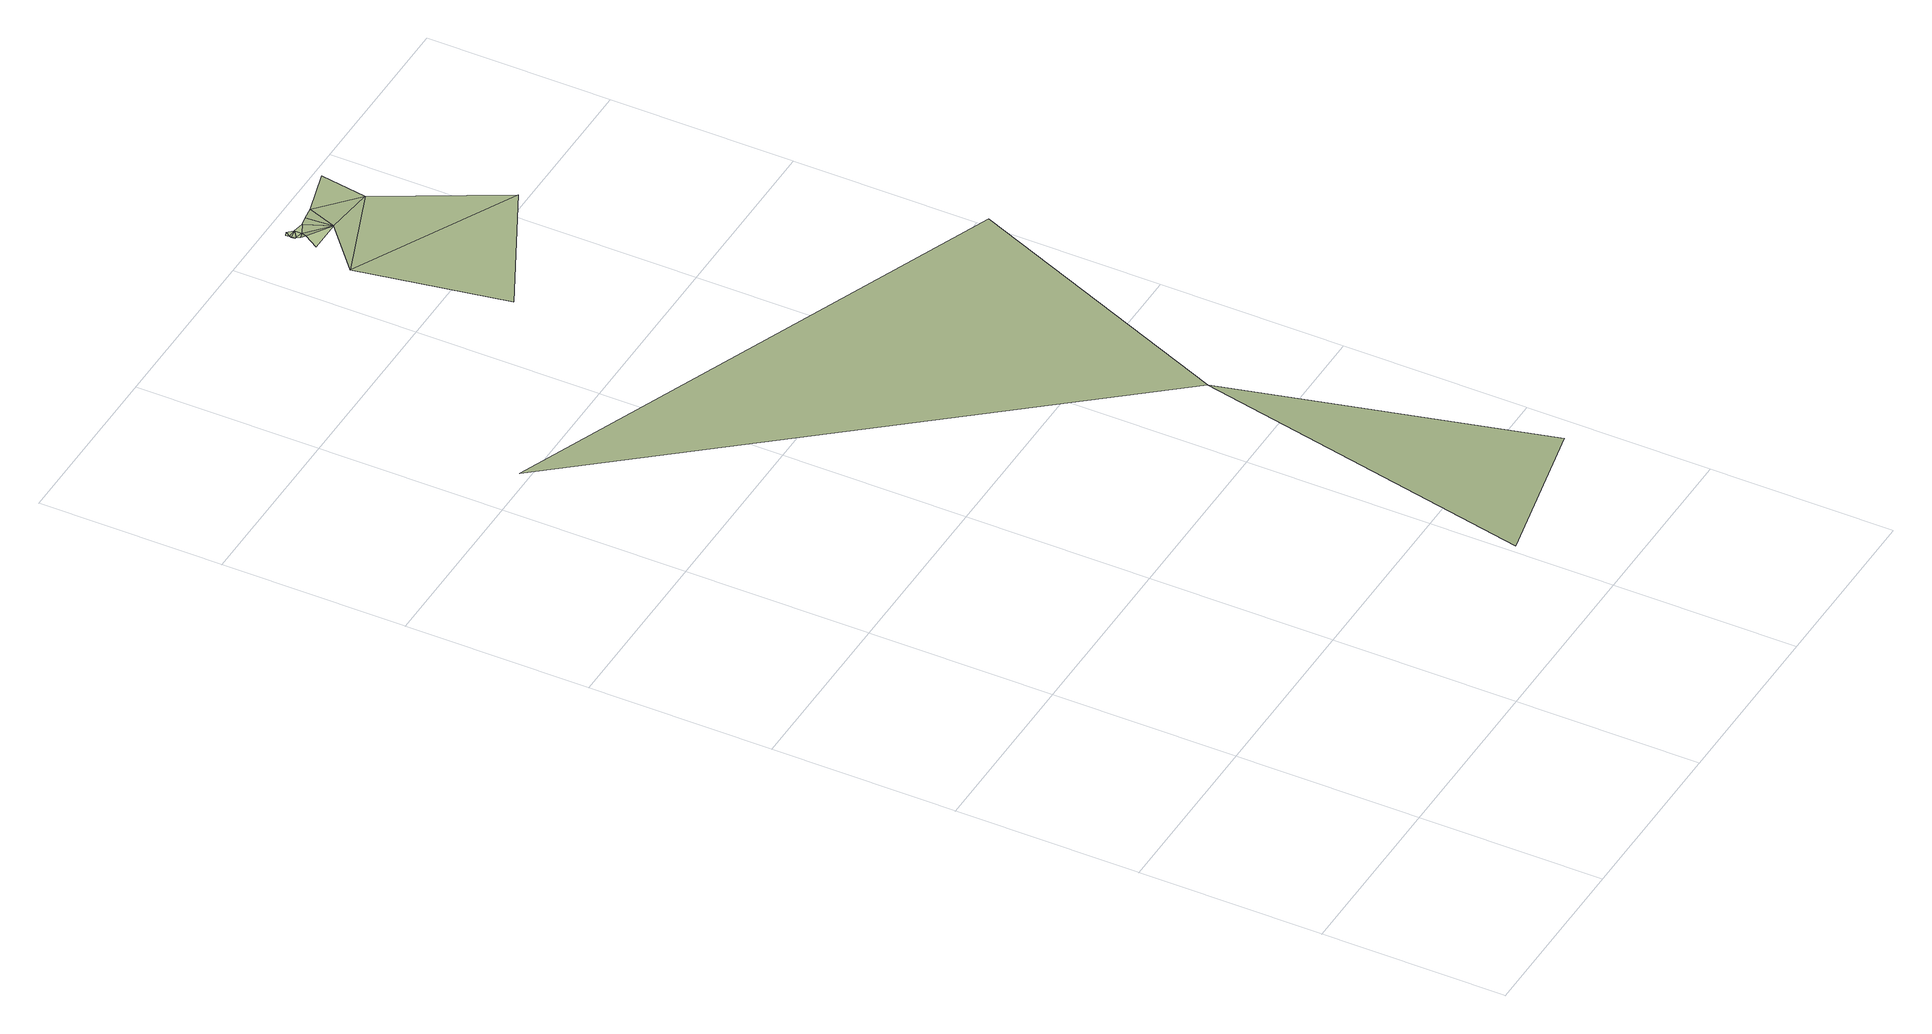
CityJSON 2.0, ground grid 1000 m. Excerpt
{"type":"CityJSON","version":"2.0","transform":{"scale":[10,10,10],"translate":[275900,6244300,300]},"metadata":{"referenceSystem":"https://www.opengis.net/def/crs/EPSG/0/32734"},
"CityObjects":{
"terrain1":{"type":"TINRelief","geometry":[{"type":"CompositeSurface","lod":"1","boundaries":[[[0,1,2]],[[3,2,4]],[[5,6,7]],[[8,9,10]],[[11,12,13]],[[12,14,15]],[[16,17,18]],[[14,10,15]],[[8,19,18]],[[19,8,10]],[[16,18,19]],[[10,14,19]],[[11,14,12]],[[19,14,20]],[[11,6,21]],[[14,11,20]],[[11,22,20]],[[22,11,23]],[[5,21,6]],[[23,11,21]],[[24,23,21]]]}]}
},
"vertices":[
[100,0,104],[195,24,93],[181,211,65],[3,492,31],[269,377,41],[207,601,15],[123,648,11],[131,563,18],[136,687,7],[136,685,7],[137,685,7],[151,672,9],[138,680,9],[133,672,9],[141,684,7],[138,683,7],[138,691,7],[136,690,7],[136,688,7],[141,688,7],[147,687,7],[178,669,9],[152,688,7],[159,689,7],[184,696,7]
]}
